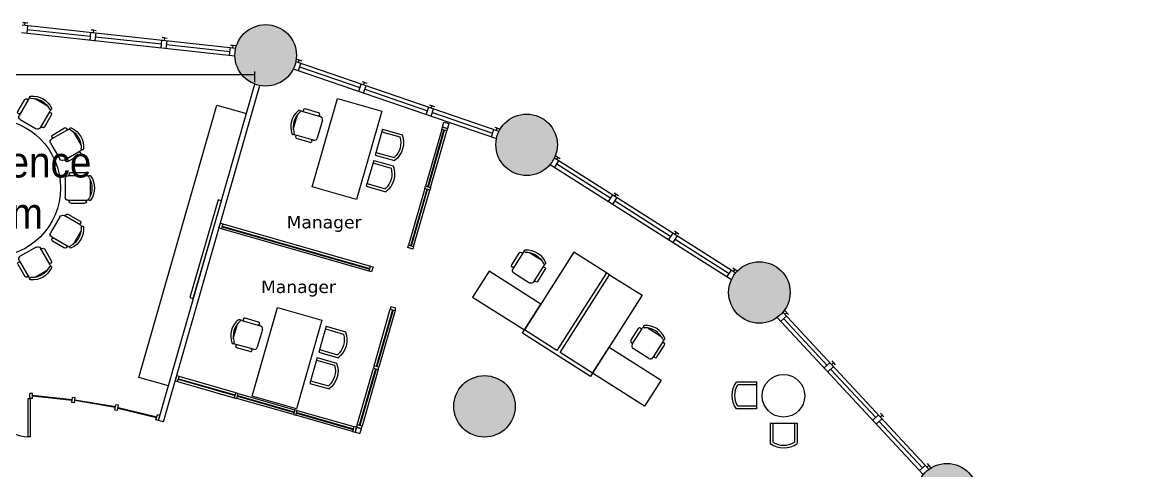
# Model space of a CAD drawing. Header units: inches. Extents: x -900 to 900, y -795 to 795.
# Drawn here: x 24 to 900, y 423 to 773 of the extents above; entities that cross this region are included whole.
import ezdxf
from ezdxf.enums import TextEntityAlignment as Align

# ---------------------------------------------------------------- set-up
doc = ezdxf.new("R2010")
doc.units = ezdxf.units.IN
doc.header["$LTSCALE"] = 48
doc.header["$MEASUREMENT"] = 0
doc.header["$PDMODE"] = 35
doc.layers.get('0').update_dxf_attribs({"linetype": 'CONTINUOUS'})
doc.layers.get('Defpoints').update_dxf_attribs({"linetype": 'CONTINUOUS'})
for name, color, linetype in [('A-door', 3, 'CONTINUOUS'), ('A-flor-patn', 5, 'CONTINUOUS'), ('A-mlwk', 30, 'CONTINUOUS'), ('A-note', 7, 'CONTINUOUS'), ('A-wall', 1, 'CONTINUOUS'), ('A-wall-shel', 9, 'CONTINUOUS'), ('Equipment', 8, 'CONTINUOUS'), ('Text', 7, 'CONTINUOUS')]:
    doc.layers.add(name, color=color, linetype=linetype)
for name, color, linetype, true_color in [('A-flor-fill', 7, 'CONTINUOUS', 0xe8eafd), ('A-furn', 7, 'CONTINUOUS', 0x007300), ('A-furn-glass', 7, 'CONTINUOUS', 0x009494), ('A-furn-syst', 7, 'CONTINUOUS', 0x850000), ('A-shel-fill', 7, 'CONTINUOUS', 0x949494)]:
    doc.layers.add(name, color=color, linetype=linetype, true_color=true_color)
doc.styles.add('Annotative', font='arial.ttf', dxfattribs={"width": 0.9, "height": 0.125})
doc.styles.get("Standard").update_dxf_attribs({"font": 'verdana.ttf'})
doc.styles.add('Title', font='verdana.ttf')
doc.dimstyles.new('Annotative', dxfattribs={"dimscale": 48, "dimtxt": 0.09375, "dimasz": 0.0625, "dimexe": 0.09375, "dimexo": 0.0625, "dimgap": 0.03125, "dimtad": 1, "dimdec": 4, "dimzin": 15, "dimdsep": 46, "dimlunit": 4, "dimtxsty": 'Standard', "dimblk": 'ARCHTICK', "dimcen": 0.09375, "dimclrd": 256, "dimclre": 256, "dimclrt": 256, "dimadec": 0, "dimazin": 0, "dimtfac": 1, "dimtdec": 4, "dimtix": 1, "dimtmove": 2, "dimatfit": 3, "dimfxl": 1, "dimfrac": 2, "dimtolj": 1, "dimtzin": 0, "dimlwd": -1, "dimlwe": -1, "dimarcsym": 0})

# ---------------------------------------------------------------- blocks, each defined once
blk = doc.blocks.new('OfficeChair')
at = {"color": 0}
for p, q in [((-5.95, 19.8), (5.95, 19.8)), ((-12, 4.4), (-12, 15.4)), ((-9.6, 2.4), (-9.6, 17.4)), ((9.6, 17.4), (9.6, 2.4)), ((12, 4.4), (12, 15.4)), ((7.2, 0), (-7.2, 0))]:
    blk.add_line(p, q, dxfattribs=at)
for centre, radius, start, end in [((-8.93, 19.22), 0.863, 126.1745, 306.1745), ((-7.2, 17.4), 2.4, 153.71643, 180), ((0, 7), 16, 53.8255, 126.1745), ((0, 5.26), 15.71, 57.57575, 122.42425), ((8.93, 19.22), 0.863, 233.8255, 53.8255), ((7.2, 17.4), 2.4, 0, 26.28357), ((-10.8, 15.4), 1.2, 0, 180), ((10.8, 15.4), 1.2, 0, 180), ((-10.8, 4.4), 1.2, 180, 0), ((-7.2, 2.4), 2.4, 180, 270), ((7.2, 2.4), 2.4, 270, 0), ((10.8, 4.4), 1.2, 180, 0)]:
    blk.add_arc(centre, radius, start, end, dxfattribs=at)
blk = doc.blocks.new('CoffeeChair')
at = {"linetype": 'Continuous'}
for p, q in [((-10.5, 0), (-10.5, 15.78)), ((-8.4, 0), (-8.4, 14.68)), ((8.4, 0), (8.4, 14.68)), ((10.5, 0), (10.5, 15.78)), ((10.5, 0), (-10.5, 0))]:
    blk.add_line(p, q, dxfattribs=at)
for radius, start, end in [(17.55, 53.25084, 126.74941), (15.45, 57.06374, 122.93694)]:
    blk.add_arc((0, 1.71), radius, start, end, dxfattribs=at)
blk = doc.blocks.new('*U9')
at = {"layer": 'A-furn', "xscale": -1}
blk.add_blockref('OfficeChair', (0, -11.5), dxfattribs=at)
blk = doc.blocks.new('*U10')
at = {"layer": 'A-wall', "color": 0, "linetype": 'ByBlock', "lineweight": -2, "transparency": 16777216}
for p, rotation in [((-34.5, 703.32), 29.99999999999999), ((34.5, 703.32), 329.9999999999999), ((-59.76, 678.07), 59.99999999999999), ((59.76, 678.07), 299.9999999999999), ((-69, 643.57), 90), ((69, 643.57), 270), ((-59.76, 609.07), 120), ((59.76, 609.07), 240), ((-34.5, 583.81), 150), ((34.5, 583.81), 210), ((0, 574.57), 180)]:
    blk.add_blockref('*U9', p, dxfattribs=dict(at, rotation=rotation))
blk.add_blockref('*U9', (0, 712.57), dxfattribs=at)
blk = doc.blocks.new('_ArchTick')
at = {"color": 0, "linetype": 'ByBlock', "const_width": 0.15}
blk.add_lwpolyline([(-0.5, -0.5), (0.5, 0.5)], dxfattribs=at)
blk = doc.blocks.new('*D11')
at = {"layer": 'Defpoints', "color": 0, "transparency": 16777216}
for p in [(205.63, 732.31), (-205.54, 724.73), (205.63, 724.73)]:
    blk.add_point(p, dxfattribs=at)
at = {"layer": 'Text', "transparency": 16777216}
for p, q in [((-205.54, 726.23), (-205.54, 734.56)), ((-205.54, 732.31), (205.63, 732.31)), ((205.63, 726.23), (205.63, 734.56))]:
    blk.add_line(p, q, dxfattribs=at)
at = {"layer": 'Text', "transparency": 16777216, "xscale": 1.5, "yscale": 1.5, "zscale": 1.5, "rotation": 180}
blk.add_blockref('_ArchTick', (-205.54, 732.31), dxfattribs=at)
at = {"layer": 'Text', "transparency": 16777216, "xscale": 1.5, "yscale": 1.5, "zscale": 1.5}
blk.add_blockref('_ArchTick', (205.63, 732.31), dxfattribs=at)
at = {"layer": 'Text', "transparency": 16777216, "insert": (0.04, 734.47), "char_height": 2.25, "attachment_point": 5}
blk.add_mtext('\\A1;34\'-3 3/16"', dxfattribs=at)

msp = doc.modelspace()

# ---------------------------------------------------------------- hatches: boundary and pattern name
at = {"layer": 'A-flor-fill'}
h = msp.add_hatch(color=256, dxfattribs=at)
h.dxf.hatch_style = 1
h.paths.add_polyline_path([(408.81589, 472.95223, 1), (360.81589, 472.95223, 1)])
h.paths.add_polyline_path([(754.53414, 50.68857, 1), (826.53414, 50.68857, 1)])
h.paths.add_polyline_path([(632.86865, -46.02776, 1), (584.86865, -46.02776, 1)])
h.paths.add_polyline_path([(36.04367, 363.7764, 1), (-35.95633, 363.7764, 1)])
h.paths.add_polyline_path([(43.8966, -299.34578, 1), (19.8966, -299.34578, 1)])
h.paths.add_polyline_path([(288.43911, -391.02144, 1), (264.43911, -391.02144, 1)])
h.paths.add_polyline_path([(23.43433, -474.13735, 1), (-48.56567, -474.13735, 1)])
h.paths.add_polyline_path([(-383.42132, -316.34593, 1), (-431.42132, -316.34593, 1)])
h.paths.add_polyline_path([(-449.14585, -269.70519, 1), (-473.14585, -269.70519, 1)])
h.paths.add_polyline_path([(-414.53565, 305.56378, 1), (-438.53565, 305.56378, 1)])
h.paths.add_polyline_path([(-515.72697, 264.20528, 1), (-443.72697, 264.20528, 1)])
at = {"layer": 'A-shel-fill'}
h = msp.add_hatch(color=256, dxfattribs=at)
h.dxf.hatch_style = 1
h.paths.add_polyline_path([(238.05354, 747.16943, 1), (190.05354, 747.16943, 1)])
h.paths.add_polyline_path([(441.6879, 677.29702, 1), (393.6879, 677.29702, 1)])
h.paths.add_polyline_path([(575.36886, 561.93306, 1), (623.36886, 561.93306, 1)])
h.paths.add_polyline_path([(721.72322, 404.30176, 1), (769.72322, 404.30176, 1)])
h.paths.add_polyline_path([(866.13444, 212.17364, 1), (818.13444, 212.17364, 1)])
h.paths.add_polyline_path([(852, 0, 1), (900, 0, 1)])
h.paths.add_polyline_path([(866.13444, -212.17364, 1), (818.13444, -212.17364, 1)])
h.paths.add_polyline_path([(769.72322, -404.30176, 1), (721.72322, -404.30176, 1)])
h.paths.add_polyline_path([(623.36886, -561.93306, 1), (575.36886, -561.93306, 1)])
h.paths.add_polyline_path([(441.6879, -677.29702, 1), (393.6879, -677.29702, 1)])
h.paths.add_polyline_path([(238.05354, -747.16943, 1), (190.05354, -747.16943, 1)])
h.paths.add_polyline_path([(-190.05354, -747.16943, 1), (-238.05354, -747.16943, 1)])
h.paths.add_polyline_path([(-393.6879, -677.29702, 1), (-441.6879, -677.29702, 1)])
h.paths.add_polyline_path([(-575.36886, -561.93306, 1), (-623.36886, -561.93306, 1)])
h.paths.add_polyline_path([(-769.72322, -404.30176, 1), (-721.72322, -404.30176, 1)])
h.paths.add_polyline_path([(-866.13444, -212.17364, 1), (-818.13444, -212.17364, 1)])
h.paths.add_polyline_path([(-900, 0, 1), (-852, 0, 1)])
h.paths.add_polyline_path([(-818.13444, 212.17364, 1), (-866.13444, 212.17364, 1)])
h.paths.add_polyline_path([(-721.72322, 404.30176, 1), (-769.72322, 404.30176, 1)])
h.paths.add_polyline_path([(-623.36886, 561.93306, 1), (-575.36886, 561.93306, 1)])
h.paths.add_polyline_path([(-441.6879, 677.29702, 1), (-393.6879, 677.29702, 1)])
h.paths.add_polyline_path([(-238.05354, 747.16943, 1), (-190.05354, 747.16943, 1)])

# ---------------------------------------------------------------- linework, layer by layer
at = {"layer": 'A-door'}
msp.add_lwpolyline([(30.11863, 449.06431), (28.61863, 449.06431), (28.61863, 479.06431), (30.11863, 479.06431)], close=True, dxfattribs=at)
msp.add_arc((30.11863, 479.06431), 30.03748, 180, 267.13759477, dxfattribs=at)
at = {"layer": 'A-flor-patn'}
msp.add_circle((384.81589, 472.95223), 24, dxfattribs=at)
at = {"layer": 'A-furn'}
for p, q in [((454.59315, 593.4389), (416.01591, 532.64584)), ((479.92359, 577.36505), (454.59315, 593.4389)), ((479.92359, 577.36505), (454.59315, 593.4389)), ((482.45664, 575.75767), (507.78708, 559.68382)), ((482.45664, 575.75767), (507.78708, 559.68382)), ((507.78708, 559.68382), (469.20984, 498.89076))]:
    msp.add_line(p, q, dxfattribs=at)
for points in [[(270.07555, 713.58723), (304.68335, 703.67258), (284.85405, 634.45698), (250.24625, 644.37163)], [(428.87499, 552.9102), (388.34628, 578.62836), (375.4872, 558.364), (416.01591, 532.64584)], [(223.25638, 550.16151), (257.86418, 540.24686), (238.03488, 471.03127), (203.42708, 480.94591)], [(482.06892, 519.15511), (522.59763, 493.43695), (509.73855, 473.1726), (469.20984, 498.89076)]]:
    msp.add_lwpolyline(points, close=True, dxfattribs=at)
msp.add_circle((0, 643.56507), 54, dxfattribs=at)
at = {"layer": 'A-furn-glass'}
for p, q in [((340.52661, 644.51328), (353.19532, 688.73435)), ((341.00727, 644.37557), (353.67599, 688.59665)), ((327.30708, 598.36955), (339.97579, 642.59062)), ((327.78774, 598.23184), (340.45646, 642.45292)), ((179.96413, 613.27525), (295.32346, 580.22642)), ((180.10183, 613.75591), (295.46116, 580.70708)), ((312.98592, 548.3805), (300.3172, 504.15943)), ((313.46658, 548.2428), (300.79786, 504.02172)), ((299.76639, 502.23677), (287.09767, 458.01569)), ((300.24705, 502.09907), (287.57833, 457.87799)), ((145.81367, 494.07061), (190.03475, 481.40189)), ((145.95137, 494.55127), (190.17245, 481.88255)), ((63.07087, 478.0798), (32.04367, 481.31955)), ((63.02445, 477.58193), (32.04367, 480.81683)), ((96.72718, 471.95833), (65.01575, 477.39553)), ((96.82855, 472.44824), (65.0623, 477.89485)), ((191.9574, 480.85107), (236.17848, 468.18236)), ((192.09511, 481.33174), (236.31618, 468.66302)), ((98.68568, 471.55306), (128.92805, 464.21465)), ((98.78706, 472.04297), (129.04596, 464.70055)), ((238.10113, 467.63154), (282.32221, 454.96283)), ((238.23884, 468.11221), (282.45991, 455.44349))]:
    msp.add_line(p, q, dxfattribs=at)
at = {"layer": 'A-furn-syst'}
for p, q in [((351.513, 689.21632), (338.84428, 644.99524)), ((342.68959, 643.89361), (355.35831, 688.11469)), ((338.29347, 643.07258), (325.62475, 598.85151)), ((329.47006, 597.74988), (342.13878, 641.97096)), ((180.58379, 615.43823), (295.94312, 582.38941)), ((294.84149, 578.5441), (179.48216, 611.59292)), ((479.92359, 577.36505), (441.34635, 516.57199)), ((443.8794, 514.96461), (482.45664, 575.75767)), ((482.45664, 575.75767), (479.92359, 577.36505)), ((298.63488, 504.64139), (311.30359, 548.86246)), ((315.1489, 547.76084), (302.48019, 503.53976)), ((414.40853, 530.1128), (416.01591, 532.64584)), ((467.60246, 496.35771), (414.40853, 530.1128)), ((441.34635, 516.57199), (416.01591, 532.64584)), ((469.20984, 498.89076), (443.8794, 514.96461)), ((285.41535, 458.49766), (298.08406, 502.71873)), ((301.92937, 501.61711), (289.26066, 457.39603)), ((145.33171, 492.38828), (189.55279, 479.71956)), ((190.65441, 483.56488), (146.43334, 496.23359)), ((469.20984, 498.89076), (467.60246, 496.35771)), ((192.57707, 483.01406), (236.79814, 470.34535)), ((235.69652, 466.50003), (191.47544, 479.16875)), ((281.84025, 453.2805), (237.61917, 465.94922)), ((238.7208, 469.79453), (282.94188, 457.12581))]:
    msp.add_line(p, q, dxfattribs=at)
for points in [[(355.90912, 690.03734), (352.06381, 691.13897), (353.16544, 694.98428), (357.01075, 693.88266)], [(355.35831, 688.11469), (351.513, 689.21632), (352.06381, 691.13897), (355.90912, 690.03734)], [(342.13878, 641.97096), (338.29347, 643.07258), (338.84428, 644.99524), (342.68959, 643.89361)], [(177.55951, 612.14374), (178.66114, 615.98905), (180.58379, 615.43823), (179.48216, 611.59292)], [(328.91925, 595.82722), (325.07394, 596.92885), (325.62475, 598.85151), (329.47006, 597.74988)], [(297.86578, 581.83859), (296.76415, 577.99328), (294.84149, 578.5441), (295.94312, 582.38941)], [(315.69972, 549.68349), (311.85441, 550.78512), (311.30359, 548.86246), (315.1489, 547.76084)], [(302.48019, 503.53976), (298.63488, 504.64139), (298.08406, 502.71873), (301.92937, 501.61711)], [(144.51068, 496.78441), (143.40905, 492.9391), (145.33171, 492.38828), (146.43334, 496.23359)], [(190.65441, 483.56488), (189.55279, 479.71956), (191.47544, 479.16875), (192.57707, 483.01406)], [(236.79814, 470.34535), (235.69652, 466.50003), (237.61917, 465.94922), (238.7208, 469.79453)], [(282.94188, 457.12581), (281.84025, 453.2805), (283.7629, 452.72969), (284.86453, 456.575)], [(288.70984, 455.47337), (284.86453, 456.575), (283.7629, 452.72969), (287.60822, 451.62806)], [(289.26066, 457.39603), (285.41535, 458.49766), (284.86453, 456.575), (288.70984, 455.47337)]]:
    msp.add_lwpolyline(points, close=True, dxfattribs=at)
msp.add_circle((618.18785, 481.22017), 16.60742, dxfattribs=at)
at = {"layer": 'A-mlwk'}
for p, q in [((114.99837, 495.51107), (175.94982, 708.2665)), ((175.94982, 708.2665), (198.98344, 701.63556)), ((138.07024, 488.9013), (114.99837, 495.51107))]:
    msp.add_line(p, q, dxfattribs=at)
at = {"layer": 'A-wall'}
for p, q in [((130.35885, 461.98413), (205.63145, 724.72862)), ((134.20416, 460.8825), (209.47676, 723.627)), ((30.04367, 479.06431), (30.04367, 483.07206)), ((32.04367, 483.07206), (30.04367, 483.07206)), ((30.04367, 479.05884), (30.04367, 483.06664)), ((32.04367, 479.06431), (32.04367, 483.07206)), ((32.04367, 479.06431), (30.04367, 479.06431)), ((62.86184, 475.8379), (63.23349, 479.82383)), ((64.8532, 475.65222), (62.86184, 475.8379)), ((65.22485, 479.63815), (63.23349, 479.82383)), ((64.8532, 475.65222), (65.22485, 479.63815)), ((96.37259, 470.24478), (97.18313, 474.16179)), ((99.14164, 473.75653), (97.18313, 474.16179)), ((98.3311, 469.83951), (99.14164, 473.75653)), ((96.37259, 470.24478), (98.3311, 469.83951)), ((128.43619, 462.53494), (129.53782, 466.38025)), ((131.46048, 465.82944), (129.53782, 466.38025)), ((134.20416, 460.8825), (128.43619, 462.53494))]:
    msp.add_line(p, q, dxfattribs=at)
at = {"layer": 'A-wall-shel'}
for p, q in [((23.99668, 770.92627), (190.70772, 752.73473)), ((26.38896, 772.6771), (24.40076, 772.89405)), ((24.40076, 772.89405), (28.37715, 772.46014)), ((26.172, 770.6889), (26.38896, 772.6771)), ((23.34582, 764.96167), (190.05686, 746.77014)), ((28.1602, 770.47194), (27.50934, 764.50735)), ((27.83477, 767.48965), (77.31577, 762.09027)), ((76.99035, 759.10798), (77.6412, 765.07257)), ((79.84635, 766.84382), (77.85816, 767.06077)), ((77.85816, 767.06077), (81.83455, 766.62686)), ((79.6294, 764.85562), (79.84635, 766.84382)), ((80.96674, 758.67407), (81.6176, 764.63866)), ((81.29217, 761.65637), (132.76137, 756.04004)), ((132.43594, 753.05774), (133.0868, 759.02234)), ((135.29195, 760.79358), (133.30375, 761.01054)), ((133.30375, 761.01054), (137.28015, 760.57663)), ((135.075, 758.80539), (135.29195, 760.79358)), ((136.41234, 752.62384), (137.06319, 758.58843)), ((136.73777, 755.60614), (186.21877, 750.20676)), ((185.89334, 747.22446), (186.54419, 753.18906)), ((188.74935, 754.9603), (186.76115, 755.17726)), ((186.76115, 755.17726), (190.73754, 754.74335)), ((188.53239, 752.97211), (188.74935, 754.9603)), ((235.60266, 736.60366), (394.19147, 682.18758)), ((237.54997, 742.27886), (396.13879, 687.86279)), ((238.37713, 744.1095), (242.1606, 742.81129)), ((239.56418, 735.24435), (241.51149, 740.91956)), ((239.61976, 741.56866), (240.26886, 743.4604)), ((240.53783, 738.08195), (287.60687, 721.93131)), ((286.63321, 719.09371), (288.58052, 724.76891)), ((289.22963, 726.66065), (293.0131, 725.36244)), ((290.41668, 717.7955), (292.36399, 723.4707)), ((290.47226, 724.11981), (291.12136, 726.01154)), ((291.39034, 720.6331), (340.35111, 703.83335)), ((339.37745, 700.99574), (341.32476, 706.67095)), ((341.97387, 708.56269), (345.75734, 707.26447)), ((343.16092, 699.69753), (345.10823, 705.37274)), ((343.2165, 706.02184), (343.8656, 707.91358)), ((344.13458, 702.53514), (391.20361, 686.38449)), ((390.22995, 683.54689), (392.17727, 689.22209)), ((392.82637, 691.11383), (396.60984, 689.81562)), ((394.069, 688.57299), (394.71811, 690.46472)), ((439.39768, 667.06543), (580.87535, 577.22979)), ((440.62868, 668.6529), (444.00544, 666.50872)), ((441.24497, 665.89243), (442.31706, 667.58081)), ((436.18142, 662.00029), (577.65909, 572.16465)), ((439.71708, 659.7552), (442.93335, 664.82034)), ((441.32522, 662.28777), (483.31336, 635.6261)), ((485.99358, 639.84705), (489.37034, 637.70287)), ((481.70523, 633.09353), (484.9215, 638.15867)), ((485.08199, 630.94935), (488.29825, 636.01449)), ((486.60987, 637.08658), (487.68196, 638.77496)), ((486.69012, 633.48192), (530.36665, 605.74816)), ((528.75851, 603.21559), (531.97478, 608.28073)), ((532.13527, 601.07141), (535.35154, 606.13655)), ((533.04687, 609.96911), (536.42363, 607.82493)), ((533.66316, 607.20864), (534.73525, 608.89702)), ((533.74341, 603.60398), (575.89046, 576.8414)), ((574.28233, 574.30883), (577.49859, 579.37397)), ((578.57068, 581.06235), (581.94744, 578.91817)), ((579.18697, 578.30188), (580.25906, 579.99026)), ((616.22176, 539.37248), (620.61877, 543.45492)), ((617.76906, 546.52421), (731.72002, 423.79305)), ((619.25795, 544.92059), (620.72362, 546.2814)), ((619.36281, 547.74707), (622.08444, 544.81574)), ((613.37206, 542.44176), (727.32302, 419.71061)), ((618.42027, 541.4137), (652.23609, 504.99229)), ((655.90026, 508.39432), (658.62189, 505.46298)), ((650.03759, 502.95106), (654.43459, 507.03351)), ((652.75922, 500.01973), (657.15622, 504.10217)), ((654.95772, 502.06095), (690.13436, 464.17387)), ((655.79541, 505.56784), (657.26108, 506.92865)), ((687.93586, 462.13264), (692.33286, 466.21509)), ((693.69368, 464.74942), (695.15934, 466.11023)), ((693.79853, 467.5759), (696.52016, 464.64457)), ((690.65749, 459.20131), (695.05449, 463.28375)), ((692.85599, 461.24253), (726.67181, 424.82111)), ((724.47331, 422.77989), (728.87032, 426.86234)), ((730.23113, 425.39667), (731.6968, 426.75748)), ((730.33598, 428.22315), (733.05761, 425.29181))]:
    msp.add_line(p, q, dxfattribs=at)
for centre in [(214.05354, 747.16943), (417.6879, 677.29702), (599.36886, 561.93306), (745.72322, 404.30176)]:
    msp.add_circle(centre, 24, dxfattribs=at)
at = {"layer": 'Equipment'}
msp.add_lwpolyline([(154.92743, 557.89883), (157.56623, 557.13917), (179.5257, 633.41887), (176.8869, 634.17853)], close=True, dxfattribs=at)

# ---------------------------------------------------------------- block references
at = {"layer": 'A-furn'}
for name, p, rotation in [('OfficeChair', (256.28497, 689.50805), 74.0137364252801), ('OfficeChair', (209.4658, 526.08233), 74.01373642528083), ('OfficeChair', (506.9358, 514.24799), 327.6021574854453), ('CoffeeChair', (618.37774, 459.72534, 1.96876), 179.9996313227416)]:
    msp.add_blockref(name, p, dxfattribs=dict(at, rotation=rotation))
at = {"layer": 'A-furn', "xscale": -1}
for name, p, rotation in [('CoffeeChair', (302.43693, 679.4084), 254.0137364252802), ('CoffeeChair', (295.45406, 655.03418), 254.0137364252802), ('OfficeChair', (413.84555, 573.31994), 327.6021574854453), ('CoffeeChair', (258.31287, 525.39018), 254.0137364252807), ('CoffeeChair', (251.33, 501.01597), 254.0137364252807), ('CoffeeChair', (597.35896, 481.41005, 1.96876), 90.00036867725848)]:
    msp.add_blockref(name, p, dxfattribs=dict(at, rotation=rotation))
at = {"layer": 'A-wall'}
msp.add_blockref('*U10', (0, 0), dxfattribs=at)

# ---------------------------------------------------------------- texts
at = {"layer": 'A-note', "style": 'Title'}
for p in [(259.65743, 615.47453), (239.68381, 564.96531)]:
    msp.add_text('Manager', height=9.72, dxfattribs=at).set_placement(p, align=Align.MIDDLE)
at = {"layer": 'Text', "insert": (0, 643.56507), "char_height": 24, "width": 73.9137043, "attachment_point": 5, "style": 'Annotative'}
msp.add_mtext('Conference\\PRoom', dxfattribs=at)

# ---------------------------------------------------------------- dimensions: what is measured, and where the dimension line sits
at = {"layer": 'Text'}
dim = msp.add_linear_dim(base=(205.63145, 732.31111), p1=(-205.54411, 724.72862), p2=(205.63145, 724.72862), dimstyle='Annotative', dxfattribs=at)
dim.commit()
dim.dimension.update_dxf_attribs({"geometry": '*D11', "text_midpoint": (0.04367, 734.46642)})

doc.saveas('drawing.dxf')
